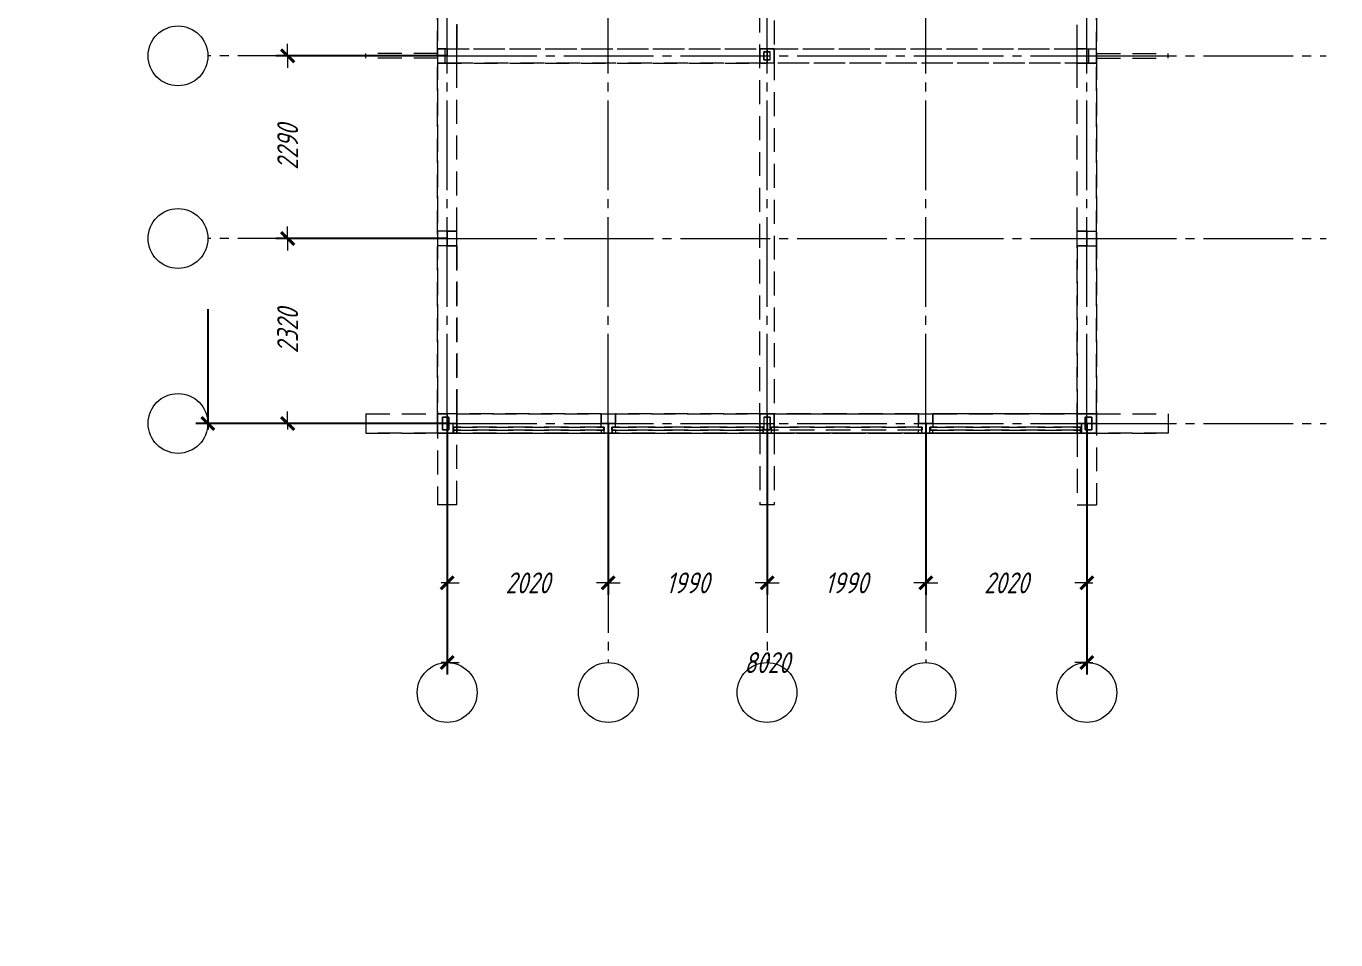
# Model space of a CAD drawing. Header units: millimetres. Extents: x 0 to 7980, y 0 to 297.
# Drawn here: x 2992.9 to 3211.8, y 0 to 152.8 of the extents above; entities that cross this region are included whole.
import ezdxf

# ---------------------------------------------------------------- set-up
doc = ezdxf.new("R2010")
doc.units = ezdxf.units.MM
for name, pattern in [('K5LT_AXLED', [19.5, 15, -1.5, 1.5, -1.5]), ('K5LT_BASIC', [0]), ('K5LT_DASHED', [6, 4, -2]), ('K5LT_THIN', [0])]:
    doc.linetypes.add(name, pattern=pattern)
doc.layers.add('Системный слой', color=7, linetype='Continuous')
doc.styles.add('KDIMTEXTSTYLE', font='GOST_AU.SHX', dxfattribs={"width": 0.96, "oblique": 15, "height": 5})
doc.styles.add('KTEXTSTYLE', font='GOST_AU.SHX', dxfattribs={"width": 0.96, "height": 5})
doc.dimstyles.new('KDIMSTYLE (0.01)', dxfattribs={"dimtxt": 5, "dimasz": 1, "dimexe": 2, "dimexo": 0, "dimgap": 1, "dimtad": 1, "dimlfac": 75, "dimtxsty": 'KDIMTEXTSTYLE', "dimsah": 1, "dimcen": 0, "dimdle": 1, "dimadec": 0, "dimazin": 0, "dimtfac": 0.667, "dimtmove": 0, "dimatfit": 3, "dimfxl": 0, "dimtvp": 1, "dimtolj": 1, "dimtzin": 0, "dimarcsym": 0})

# ---------------------------------------------------------------- blocks, each defined once
blk = doc.blocks.new('U78')
at = {"layer": 'Системный слой', "color": 30, "linetype": 'K5LT_AXLED', "lineweight": 18}
for p, q in [((3043.23, 86.36), (3023.23, 86.36)), ((3063.23, 86.36), (3043.23, 86.36)), ((3063.23, 86.36), (3170.16, 86.36)), ((3170.16, 86.36), (3210.16, 86.36))]:
    blk.add_line(p, q, dxfattribs=at)
at = {"layer": 'Системный слой', "color": 7, "linetype": 'K5LT_THIN', "lineweight": 18}
blk.add_arc((3018.23, 86.36), 5, 0, 360, dxfattribs=at)
blk = doc.blocks.new('U79')
at = {"layer": 'Системный слой', "color": 30, "linetype": 'K5LT_AXLED', "lineweight": 18}
for p, q in [((3043.23, 117.29), (3023.23, 117.29)), ((3063.23, 117.29), (3043.23, 117.29)), ((3063.23, 117.29), (3170.16, 117.29)), ((3170.16, 117.29), (3210.16, 117.29))]:
    blk.add_line(p, q, dxfattribs=at)
at = {"layer": 'Системный слой', "color": 7, "linetype": 'K5LT_THIN', "lineweight": 18}
blk.add_arc((3018.23, 117.29), 5, 0, 360, dxfattribs=at)
blk = doc.blocks.new('U80')
at = {"layer": 'Системный слой', "color": 30, "linetype": 'K5LT_AXLED', "lineweight": 18}
for p, q in [((3043.23, 147.83), (3023.23, 147.83)), ((3063.23, 147.83), (3043.23, 147.83)), ((3063.23, 147.83), (3170.16, 147.83)), ((3170.16, 147.83), (3210.16, 147.83))]:
    blk.add_line(p, q, dxfattribs=at)
at = {"layer": 'Системный слой', "color": 7, "linetype": 'K5LT_THIN', "lineweight": 18}
blk.add_arc((3018.23, 147.83), 5, 0, 360, dxfattribs=at)
blk = doc.blocks.new('U84')
at = {"layer": 'Системный слой', "color": 30, "linetype": 'K5LT_AXLED', "lineweight": 18}
for p, q in [((3063.23, 239.83), (3063.23, 279.83)), ((3063.23, 86.36), (3063.23, 239.83)), ((3063.23, 86.36), (3063.23, 66.36)), ((3063.23, 66.36), (3063.23, 46.36))]:
    blk.add_line(p, q, dxfattribs=at)
at = {"layer": 'Системный слой', "color": 7, "linetype": 'K5LT_THIN', "lineweight": 18}
blk.add_arc((3063.23, 41.36), 5, 0, 360, dxfattribs=at)
blk = doc.blocks.new('U85')
at = {"layer": 'Системный слой', "color": 30, "linetype": 'K5LT_AXLED', "lineweight": 18}
for p, q in [((3090.16, 239.83), (3090.16, 279.83)), ((3090.16, 86.36), (3090.16, 239.83)), ((3090.16, 86.36), (3090.16, 66.36)), ((3090.16, 66.36), (3090.16, 46.36))]:
    blk.add_line(p, q, dxfattribs=at)
at = {"layer": 'Системный слой', "color": 7, "linetype": 'K5LT_THIN', "lineweight": 18}
blk.add_arc((3090.16, 41.36), 5, 0, 360, dxfattribs=at)
blk = doc.blocks.new('U86')
at = {"layer": 'Системный слой', "color": 30, "linetype": 'K5LT_AXLED', "lineweight": 18}
for p, q in [((3116.69, 239.83), (3116.69, 279.83)), ((3116.69, 86.36), (3116.69, 239.83)), ((3116.69, 86.36), (3116.69, 66.36)), ((3116.69, 66.36), (3116.69, 46.36))]:
    blk.add_line(p, q, dxfattribs=at)
at = {"layer": 'Системный слой', "color": 7, "linetype": 'K5LT_THIN', "lineweight": 18}
blk.add_arc((3116.69, 41.36), 5, 0, 360, dxfattribs=at)
blk = doc.blocks.new('U87')
at = {"layer": 'Системный слой', "color": 30, "linetype": 'K5LT_AXLED', "lineweight": 18}
for p, q in [((3143.23, 239.83), (3143.23, 279.83)), ((3143.23, 86.36), (3143.23, 239.83)), ((3143.23, 86.36), (3143.23, 66.36)), ((3143.23, 66.36), (3143.23, 46.36))]:
    blk.add_line(p, q, dxfattribs=at)
at = {"layer": 'Системный слой', "color": 7, "linetype": 'K5LT_THIN', "lineweight": 18}
blk.add_arc((3143.23, 41.36), 5, 0, 360, dxfattribs=at)
blk = doc.blocks.new('U88')
at = {"layer": 'Системный слой', "color": 30, "linetype": 'K5LT_AXLED', "lineweight": 18}
for p, q in [((3170.16, 239.83), (3170.16, 279.83)), ((3170.16, 86.36), (3170.16, 239.83)), ((3170.16, 86.36), (3170.16, 66.36)), ((3170.16, 66.36), (3170.16, 46.36))]:
    blk.add_line(p, q, dxfattribs=at)
at = {"layer": 'Системный слой', "color": 7, "linetype": 'K5LT_THIN', "lineweight": 18}
blk.add_arc((3170.16, 41.36), 5, 0, 360, dxfattribs=at)
blk = doc.blocks.new('U77')
at = {"layer": 'Системный слой'}
for name in ['U84', 'U85', 'U86', 'U87', 'U88', 'U80', 'U79', 'U78']:
    blk.add_blockref(name, (0, 0), dxfattribs=at)
blk = doc.blocks.new('U89')
at = {"layer": 'Системный слой', "color": 7, "linetype": 'K5LT_DASHED', "lineweight": 18}
for p, q in [((3171.76, 147.83), (3171.76, 241.43)), ((3171.76, 238.23), (3171.76, 147.83)), ((3061.62, 87.96), (3061.62, 178.36)), ((3061.62, 178.36), (3061.62, 84.76)), ((3064.82, 149.03), (3064.82, 177.16)), ((3168.56, 149.03), (3168.56, 177.16)), ((3063.22, 146.63), (3063.22, 149.03)), ((3063.22, 149.03), (3064.82, 149.03)), ((3170.16, 149.03), (3168.56, 149.03)), ((3170.16, 149.03), (3170.16, 147.83)), ((3170.16, 147.83), (3171.76, 147.83)), ((3170.16, 146.63), (3170.16, 147.83)), ((3170.16, 147.83), (3171.76, 147.83)), ((3171.76, 87.96), (3171.76, 147.83)), ((3171.76, 147.83), (3171.76, 84.76)), ((3063.22, 146.63), (3064.82, 146.63)), ((3064.82, 118.49), (3064.82, 146.63)), ((3168.56, 118.49), (3168.56, 146.63)), ((3168.56, 146.63), (3170.16, 146.63)), ((3063.22, 118.49), (3064.82, 118.49)), ((3063.22, 118.49), (3063.22, 116.09)), ((3168.56, 118.49), (3170.16, 118.49)), ((3170.16, 116.09), (3170.16, 118.49)), ((3063.22, 116.09), (3064.82, 116.09)), ((3064.82, 87.96), (3064.82, 116.09)), ((3064.82, 116.09), (3064.82, 85.75)), ((3168.56, 85.75), (3168.56, 116.09)), ((3168.56, 116.09), (3170.16, 116.09)), ((3168.56, 116.09), (3168.56, 87.96)), ((3064.82, 87.96), (3061.62, 87.96)), ((3061.62, 84.76), (3061.62, 87.96)), ((3088.96, 87.96), (3061.62, 87.96)), ((3064.82, 87.96), (3061.62, 87.96)), ((3061.62, 87.96), (3061.62, 84.76)), ((3064.82, 84.76), (3064.82, 87.96)), ((3064.82, 85.75), (3064.82, 87.96)), ((3064.82, 87.96), (3088.96, 87.96)), ((3064.82, 87.96), (3064.82, 84.76)), ((3088.96, 87.96), (3088.96, 86.36)), ((3091.36, 87.96), (3142.02, 87.96)), ((3091.36, 87.96), (3091.36, 86.36)), ((3142.02, 87.96), (3142.02, 86.36)), ((3144.42, 87.96), (3168.56, 87.96)), ((3144.42, 87.96), (3144.42, 86.36)), ((3171.76, 87.96), (3144.42, 87.96)), ((3168.56, 87.96), (3168.56, 84.76)), ((3168.56, 87.96), (3171.76, 87.96)), ((3168.56, 85.75), (3168.56, 87.96)), ((3168.56, 87.96), (3171.76, 87.96)), ((3168.56, 87.96), (3168.56, 84.76)), ((3171.76, 84.76), (3171.76, 87.96)), ((3171.76, 87.96), (3171.76, 84.76)), ((3062.42, 87.43), (3063.49, 87.43)), ((3062.42, 87.43), (3062.42, 85.29)), ((3063.49, 87.43), (3063.49, 85.29)), ((3064.29, 84.76), (3064.29, 85.75)), ((3064.29, 85.75), (3064.82, 85.75)), ((3064.82, 84.76), (3064.82, 85.75)), ((3089.49, 85.75), (3064.82, 85.75)), ((3064.82, 84.76), (3064.82, 85.75)), ((3088.96, 86.36), (3091.36, 86.36)), ((3089.49, 84.76), (3089.49, 85.75)), ((3116.02, 85.75), (3090.82, 85.75)), ((3090.82, 85.75), (3090.82, 84.76)), ((3116.02, 84.76), (3116.02, 85.75)), ((3116.16, 87.43), (3116.16, 85.29)), ((3116.16, 87.43), (3117.22, 87.43)), ((3117.22, 87.43), (3117.22, 85.29)), ((3142.56, 85.75), (3117.36, 85.75)), ((3117.36, 85.75), (3117.36, 84.76)), ((3142.02, 86.36), (3144.42, 86.36)), ((3142.56, 84.76), (3142.56, 85.75)), ((3143.89, 84.76), (3143.89, 85.75)), ((3168.56, 85.75), (3143.89, 85.75)), ((3168.56, 84.76), (3168.56, 85.75)), ((3169.09, 85.75), (3168.56, 85.75)), ((3168.56, 84.76), (3168.56, 85.75)), ((3169.09, 84.76), (3169.09, 85.75)), ((3169.89, 85.29), (3169.89, 87.43)), ((3169.89, 87.43), (3170.96, 87.43)), ((3170.96, 85.29), (3170.96, 87.43)), ((3064.82, 84.76), (3061.62, 84.76)), ((3061.62, 84.76), (3171.76, 84.76)), ((3064.29, 84.76), (3061.62, 84.76)), ((3064.82, 84.76), (3061.62, 84.76)), ((3063.49, 85.29), (3062.42, 85.29)), ((3064.29, 84.76), (3064.82, 84.76)), ((3064.82, 84.76), (3089.49, 84.76)), ((3089.49, 84.76), (3090.82, 84.76)), ((3116.02, 84.76), (3090.82, 84.76)), ((3117.36, 84.76), (3116.02, 84.76)), ((3117.22, 85.29), (3116.16, 85.29)), ((3142.56, 84.76), (3117.36, 84.76)), ((3142.56, 84.76), (3143.89, 84.76)), ((3143.89, 84.76), (3168.56, 84.76)), ((3168.56, 84.76), (3171.76, 84.76)), ((3169.09, 84.76), (3168.56, 84.76)), ((3168.56, 84.76), (3171.76, 84.76)), ((3169.09, 84.76), (3171.76, 84.76)), ((3170.96, 85.29), (3169.89, 85.29))]:
    blk.add_line(p, q, dxfattribs=at)
blk = doc.blocks.new('U90')
at = {"layer": 'Системный слой', "color": 7, "linetype": 'K5LT_DASHED', "lineweight": 18}
for p, q in [((3063.23, 149.03), (3061.63, 149.03)), ((3061.63, 149.03), (3061.63, 146.63)), ((3063.23, 146.63), (3063.23, 149.03)), ((3063.23, 149.03), (3064.83, 149.03)), ((3064.83, 146.63), (3064.83, 149.03)), ((3117.89, 149.03), (3115.49, 149.03)), ((3115.49, 149.03), (3115.49, 146.63)), ((3117.89, 149.03), (3117.89, 146.63)), ((3170.16, 149.03), (3168.56, 149.03)), ((3168.56, 146.63), (3168.56, 149.03)), ((3170.16, 149.03), (3170.16, 146.63)), ((3170.16, 149.03), (3171.76, 149.03)), ((3171.76, 146.63), (3171.76, 149.03)), ((3116.16, 147.16), (3116.16, 148.49)), ((3116.16, 148.49), (3117.23, 148.49)), ((3116.16, 147.16), (3117.23, 147.16)), ((3117.23, 147.16), (3117.23, 148.49)), ((3063.23, 146.63), (3061.63, 146.63)), ((3063.23, 146.63), (3064.83, 146.63)), ((3117.89, 146.63), (3115.49, 146.63)), ((3170.16, 146.63), (3168.56, 146.63)), ((3170.16, 146.63), (3171.76, 146.63)), ((3063.23, 118.49), (3061.63, 118.49)), ((3061.63, 118.49), (3061.63, 116.09)), ((3063.23, 116.09), (3063.23, 118.49)), ((3063.23, 118.49), (3064.83, 118.49)), ((3064.83, 116.09), (3064.83, 118.49)), ((3170.16, 118.49), (3168.56, 118.49)), ((3168.56, 116.09), (3168.56, 118.49)), ((3170.16, 118.49), (3170.16, 116.09)), ((3170.16, 118.49), (3171.76, 118.49)), ((3171.76, 116.09), (3171.76, 118.49)), ((3063.23, 116.09), (3061.63, 116.09)), ((3063.23, 116.09), (3064.83, 116.09)), ((3170.16, 116.09), (3168.56, 116.09)), ((3170.16, 116.09), (3171.76, 116.09)), ((3061.63, 86.36), (3061.63, 87.96)), ((3061.63, 84.76), (3061.63, 87.96)), ((3064.83, 87.96), (3061.63, 87.96)), ((3061.63, 87.96), (3063.23, 87.96)), ((3063.23, 86.36), (3063.23, 87.96)), ((3064.83, 86.36), (3064.83, 87.96)), ((3064.83, 85.75), (3064.83, 87.96)), ((3088.96, 86.36), (3088.96, 87.96)), ((3088.96, 87.96), (3091.36, 87.96)), ((3091.36, 86.36), (3091.36, 87.96)), ((3115.49, 85.75), (3115.49, 87.96)), ((3115.49, 87.96), (3117.89, 87.96)), ((3117.89, 85.75), (3117.89, 87.96)), ((3142.03, 86.36), (3142.03, 87.96)), ((3142.03, 87.96), (3144.43, 87.96)), ((3144.43, 86.36), (3144.43, 87.96)), ((3168.56, 85.75), (3168.56, 87.96)), ((3168.56, 86.36), (3168.56, 87.96)), ((3168.56, 87.96), (3171.76, 87.96)), ((3171.76, 87.96), (3170.16, 87.96)), ((3170.16, 86.36), (3170.16, 87.96)), ((3171.76, 84.76), (3171.76, 87.96)), ((3171.76, 87.96), (3171.76, 86.36)), ((3064.83, 86.36), (3061.63, 86.36)), ((3061.63, 86.36), (3063.23, 86.36)), ((3062.43, 85.29), (3062.43, 87.43)), ((3063.49, 87.43), (3062.43, 87.43)), ((3063.23, 86.36), (3064.83, 86.36)), ((3063.49, 85.29), (3063.49, 87.43)), ((3064.83, 86.36), (3064.15, 86.36)), ((3064.15, 86.36), (3064.15, 84.76)), ((3064.83, 85.75), (3064.29, 85.75)), ((3064.29, 85.21), (3064.29, 85.75)), ((3064.83, 86.36), (3064.83, 85.75)), ((3088.96, 85.75), (3088.96, 86.36)), ((3091.36, 86.36), (3088.96, 86.36)), ((3089.49, 85.75), (3088.96, 85.75)), ((3089.49, 85.21), (3089.49, 85.75)), ((3090.83, 85.21), (3090.83, 85.75)), ((3090.83, 85.75), (3091.36, 85.75)), ((3091.36, 85.75), (3091.36, 86.36)), ((3115.49, 85.75), (3115.49, 86.36)), ((3115.49, 86.36), (3117.89, 86.36)), ((3116.03, 85.75), (3115.49, 85.75)), ((3116.03, 85.21), (3116.03, 85.75)), ((3116.16, 87.43), (3117.23, 87.43)), ((3116.16, 87.43), (3116.16, 85.29)), ((3117.23, 85.29), (3117.23, 87.43)), ((3117.36, 85.21), (3117.36, 85.75)), ((3117.36, 85.75), (3117.89, 85.75)), ((3117.89, 85.75), (3117.89, 86.36)), ((3142.03, 85.75), (3142.03, 86.36)), ((3142.03, 86.36), (3144.43, 86.36)), ((3142.56, 85.75), (3142.03, 85.75)), ((3142.56, 85.21), (3142.56, 85.75)), ((3143.89, 85.21), (3143.89, 85.75)), ((3144.43, 85.75), (3143.89, 85.75)), ((3144.43, 86.36), (3144.43, 85.75)), ((3168.56, 85.75), (3168.56, 86.36)), ((3168.56, 86.36), (3170.16, 86.36)), ((3168.56, 86.36), (3169.24, 86.36)), ((3168.56, 86.36), (3171.76, 86.36)), ((3168.56, 85.75), (3169.09, 85.75)), ((3169.09, 85.75), (3169.09, 85.21)), ((3169.24, 84.76), (3169.24, 86.36)), ((3170.96, 87.43), (3169.89, 87.43)), ((3169.89, 87.43), (3169.89, 85.29)), ((3171.76, 86.36), (3170.16, 86.36)), ((3170.96, 87.43), (3170.96, 85.29)), ((3064.83, 84.76), (3061.63, 84.76)), ((3062.43, 85.29), (3063.49, 85.29)), ((3064.83, 84.76), (3064.15, 84.76)), ((3064.83, 85.21), (3064.29, 85.21)), ((3064.83, 84.76), (3064.83, 85.21)), ((3089.49, 85.21), (3088.96, 85.21)), ((3088.96, 85.21), (3088.96, 84.76)), ((3088.96, 84.76), (3091.36, 84.76)), ((3090.83, 85.21), (3091.36, 85.21)), ((3091.36, 85.21), (3091.36, 84.76)), ((3116.03, 85.21), (3115.49, 85.21)), ((3115.49, 85.21), (3115.49, 84.76)), ((3115.49, 84.76), (3117.89, 84.76)), ((3116.16, 85.29), (3117.23, 85.29)), ((3117.36, 85.21), (3117.89, 85.21)), ((3117.89, 85.21), (3117.89, 84.76)), ((3142.56, 85.21), (3142.03, 85.21)), ((3142.03, 84.76), (3142.03, 85.21)), ((3142.03, 84.76), (3144.43, 84.76)), ((3144.43, 85.21), (3143.89, 85.21)), ((3144.43, 84.76), (3144.43, 85.21)), ((3168.56, 84.76), (3168.56, 85.21)), ((3168.56, 85.21), (3169.09, 85.21)), ((3171.76, 84.76), (3168.56, 84.76)), ((3168.56, 84.76), (3169.24, 84.76)), ((3169.89, 85.29), (3170.96, 85.29))]:
    blk.add_line(p, q, dxfattribs=at)
blk = doc.blocks.new('U91')
at = {"layer": 'Системный слой', "color": 7, "linetype": 'K5LT_DASHED', "lineweight": 18}
for p, q in [((3088.96, 87.96), (3064.83, 87.96)), ((3064.83, 87.96), (3064.83, 86.36)), ((3088.96, 87.96), (3088.96, 86.36)), ((3115.49, 87.96), (3091.36, 87.96)), ((3091.36, 87.96), (3091.36, 86.36)), ((3115.49, 87.96), (3115.49, 86.36)), ((3117.89, 87.96), (3142.03, 87.96)), ((3117.89, 87.96), (3117.89, 86.36)), ((3142.03, 87.96), (3142.03, 86.36)), ((3144.43, 87.96), (3168.56, 87.96)), ((3144.43, 87.96), (3144.43, 86.36)), ((3168.56, 87.96), (3168.56, 86.36)), ((3063.23, 86.36), (3064.83, 86.36)), ((3063.23, 86.36), (3063.23, 84.76)), ((3089.49, 85.75), (3064.29, 85.75)), ((3064.29, 85.75), (3064.29, 84.76)), ((3064.29, 85.21), (3064.29, 85.75)), ((3088.96, 86.36), (3091.36, 86.36)), ((3089.49, 84.76), (3089.49, 85.75)), ((3089.49, 85.75), (3089.49, 85.21)), ((3090.83, 84.76), (3090.83, 85.75)), ((3090.83, 85.75), (3116.03, 85.75)), ((3090.83, 85.75), (3090.83, 85.21)), ((3115.49, 86.36), (3117.89, 86.36)), ((3116.03, 85.75), (3116.03, 84.76)), ((3116.03, 85.21), (3116.03, 85.75)), ((3142.56, 85.75), (3117.36, 85.75)), ((3117.36, 85.75), (3117.36, 84.76)), ((3117.36, 85.21), (3117.36, 85.75)), ((3142.03, 86.36), (3144.43, 86.36)), ((3142.56, 84.76), (3142.56, 85.75)), ((3142.56, 85.75), (3142.56, 85.21)), ((3169.09, 85.75), (3143.89, 85.75)), ((3143.89, 84.76), (3143.89, 85.75)), ((3143.89, 85.75), (3143.89, 85.21)), ((3170.16, 86.36), (3168.56, 86.36)), ((3169.09, 85.75), (3169.09, 84.76)), ((3169.09, 85.21), (3169.09, 85.75)), ((3170.16, 86.36), (3170.16, 84.76)), ((3064.29, 84.76), (3063.23, 84.76)), ((3063.23, 84.76), (3170.16, 84.76)), ((3089.49, 85.21), (3064.29, 85.21)), ((3089.49, 84.76), (3064.29, 84.76)), ((3090.83, 84.76), (3089.49, 84.76)), ((3090.83, 85.21), (3116.03, 85.21)), ((3090.83, 84.76), (3116.03, 84.76)), ((3116.03, 84.76), (3117.36, 84.76)), ((3142.56, 85.21), (3117.36, 85.21)), ((3142.56, 84.76), (3117.36, 84.76)), ((3143.89, 84.76), (3142.56, 84.76)), ((3169.09, 85.21), (3143.89, 85.21)), ((3169.09, 84.76), (3143.89, 84.76)), ((3169.09, 84.76), (3170.16, 84.76))]:
    blk.add_line(p, q, dxfattribs=at)
blk = doc.blocks.new('U92')
at = {"layer": 'Системный слой', "color": 7, "linetype": 'K5LT_DASHED', "lineweight": 18}
for p, q in [((3061.63, 147.83), (3061.63, 253.43)), ((3171.76, 178.36), (3171.76, 72.76)), ((3064.83, 177.16), (3064.83, 149.03)), ((3168.56, 149.03), (3168.56, 177.16)), ((3117.89, 165.76), (3117.89, 85.75)), ((3115.49, 85.75), (3115.49, 160.43)), ((3063.23, 149.03), (3064.83, 149.03)), ((3063.23, 149.03), (3063.23, 147.83)), ((3170.16, 149.03), (3168.56, 149.03)), ((3170.16, 149.03), (3170.16, 146.63)), ((3063.23, 147.83), (3061.63, 147.83)), ((3061.63, 147.83), (3061.63, 72.76)), ((3063.23, 147.83), (3061.63, 147.83)), ((3063.23, 146.63), (3063.23, 147.83)), ((3117.23, 148.49), (3116.16, 148.49)), ((3116.16, 148.49), (3116.16, 147.16)), ((3117.23, 147.16), (3116.16, 147.16)), ((3117.23, 147.16), (3117.23, 148.49)), ((3064.83, 146.63), (3063.23, 146.63)), ((3064.83, 118.49), (3064.83, 146.63)), ((3170.16, 146.63), (3168.56, 146.63)), ((3168.56, 118.49), (3168.56, 146.63)), ((3064.83, 118.49), (3063.23, 118.49)), ((3063.23, 118.49), (3063.23, 116.09)), ((3170.16, 118.49), (3168.56, 118.49)), ((3170.16, 116.09), (3170.16, 118.49)), ((3064.83, 116.09), (3063.23, 116.09)), ((3064.83, 87.96), (3064.83, 116.09)), ((3170.16, 116.09), (3168.56, 116.09)), ((3168.56, 116.09), (3168.56, 87.96)), ((3064.83, 87.96), (3063.23, 87.96)), ((3063.23, 87.96), (3063.23, 84.76)), ((3170.16, 87.96), (3168.56, 87.96)), ((3170.16, 84.76), (3170.16, 87.96)), ((3116.03, 85.75), (3115.49, 85.75)), ((3116.03, 85.21), (3116.03, 85.75)), ((3117.23, 87.43), (3116.16, 87.43)), ((3116.16, 87.43), (3116.16, 85.29)), ((3117.23, 85.29), (3117.23, 87.43)), ((3117.89, 85.75), (3117.36, 85.75)), ((3117.36, 85.21), (3117.36, 85.75)), ((3064.83, 84.76), (3063.23, 84.76)), ((3064.83, 72.76), (3064.83, 84.76)), ((3116.03, 85.21), (3115.49, 85.21)), ((3115.49, 85.21), (3115.49, 72.76)), ((3117.23, 85.29), (3116.16, 85.29)), ((3117.89, 85.21), (3117.36, 85.21)), ((3117.89, 85.21), (3117.89, 72.76)), ((3170.16, 84.76), (3168.56, 84.76)), ((3168.56, 84.76), (3168.56, 72.76)), ((3064.83, 72.76), (3061.63, 72.76)), ((3117.89, 72.76), (3115.49, 72.76)), ((3168.56, 72.76), (3171.76, 72.76))]:
    blk.add_line(p, q, dxfattribs=at)
blk = doc.blocks.new('U93')
at = {"layer": 'Системный слой', "color": 7, "linetype": 'K5LT_DASHED', "lineweight": 18}
for p, q in [((3062.89, 149.03), (3061.63, 149.03)), ((3061.63, 148.23), (3061.63, 149.03)), ((3061.63, 149.03), (3116.69, 149.03)), ((3062.89, 146.63), (3062.89, 149.03)), ((3062.89, 149.03), (3115.49, 149.03)), ((3115.49, 146.63), (3115.49, 149.03)), ((3116.69, 149.03), (3115.49, 149.03)), ((3116.69, 149.03), (3116.69, 146.63)), ((3117.89, 149.03), (3116.69, 149.03)), ((3116.69, 149.03), (3116.69, 146.63)), ((3116.69, 149.03), (3171.76, 149.03)), ((3117.89, 146.63), (3117.89, 149.03)), ((3117.89, 149.03), (3170.5, 149.03)), ((3170.5, 146.63), (3170.5, 149.03)), ((3170.5, 149.03), (3171.76, 149.03)), ((3171.76, 148.23), (3171.76, 149.03)), ((3061.63, 148.23), (3049.63, 148.23)), ((3049.63, 147.43), (3049.63, 148.23)), ((3061.63, 147.43), (3049.63, 147.43)), ((3061.63, 148.23), (3061.63, 147.43)), ((3061.63, 147.43), (3061.63, 146.63)), ((3171.76, 147.43), (3171.76, 148.23)), ((3171.76, 148.23), (3183.76, 148.23)), ((3171.76, 146.63), (3171.76, 147.43)), ((3171.76, 147.43), (3183.76, 147.43)), ((3183.76, 147.43), (3183.76, 148.23)), ((3062.89, 146.63), (3061.63, 146.63)), ((3061.63, 146.63), (3116.69, 146.63)), ((3115.49, 146.63), (3062.89, 146.63)), ((3116.69, 146.63), (3115.49, 146.63)), ((3171.76, 146.63), (3116.69, 146.63)), ((3117.89, 146.63), (3116.69, 146.63)), ((3170.5, 146.63), (3117.89, 146.63)), ((3171.76, 146.63), (3170.5, 146.63)), ((3049.63, 87.96), (3061.63, 87.96)), ((3049.63, 87.96), (3049.63, 84.76)), ((3061.63, 86.36), (3061.63, 87.96)), ((3061.63, 87.96), (3061.63, 84.76)), ((3064.83, 86.36), (3064.83, 87.96)), ((3064.83, 87.96), (3088.96, 87.96)), ((3088.96, 86.36), (3088.96, 87.96)), ((3091.36, 86.36), (3091.36, 87.96)), ((3115.49, 87.96), (3091.36, 87.96)), ((3091.36, 87.96), (3116.69, 87.96)), ((3115.49, 85.75), (3115.49, 87.96)), ((3116.69, 87.96), (3115.49, 87.96)), ((3115.49, 87.96), (3115.49, 84.76)), ((3116.69, 87.96), (3116.69, 84.76)), ((3117.89, 87.96), (3116.69, 87.96)), ((3116.69, 87.96), (3116.69, 84.76)), ((3116.69, 87.96), (3142.03, 87.96)), ((3117.89, 85.75), (3117.89, 87.96)), ((3142.03, 87.96), (3117.89, 87.96)), ((3117.89, 87.96), (3117.89, 84.76)), ((3142.03, 86.36), (3142.03, 87.96)), ((3144.43, 86.36), (3144.43, 87.96)), ((3168.56, 87.96), (3144.43, 87.96)), ((3168.56, 86.36), (3168.56, 87.96)), ((3171.76, 86.36), (3171.76, 87.96)), ((3171.76, 87.96), (3183.76, 87.96)), ((3171.76, 87.96), (3171.76, 84.76)), ((3183.76, 87.96), (3183.76, 84.76)), ((3061.63, 86.36), (3061.63, 84.76)), ((3061.63, 86.36), (3064.15, 86.36)), ((3061.63, 86.36), (3064.83, 86.36)), ((3064.83, 86.36), (3064.15, 86.36)), ((3064.15, 86.36), (3064.15, 84.76)), ((3064.23, 85.21), (3064.23, 85.75)), ((3064.23, 85.75), (3089.33, 85.75)), ((3064.23, 85.75), (3064.34, 85.75)), ((3064.34, 85.21), (3064.34, 85.75)), ((3089.44, 85.75), (3064.34, 85.75)), ((3088.96, 86.36), (3091.36, 86.36)), ((3089.33, 85.75), (3089.33, 85.21)), ((3089.33, 85.75), (3089.44, 85.75)), ((3089.44, 85.21), (3089.44, 85.75)), ((3090.76, 85.21), (3090.76, 85.75)), ((3115.49, 85.75), (3090.76, 85.75)), ((3090.76, 85.75), (3090.88, 85.75)), ((3090.88, 85.21), (3090.88, 85.75)), ((3115.49, 85.75), (3090.88, 85.75)), ((3115.49, 85.21), (3115.49, 85.75)), ((3117.89, 85.75), (3142.62, 85.75)), ((3117.89, 85.75), (3117.89, 85.21)), ((3142.51, 85.75), (3117.89, 85.75)), ((3144.43, 86.36), (3142.03, 86.36)), ((3142.62, 85.75), (3142.51, 85.75)), ((3142.51, 85.75), (3142.51, 85.21)), ((3142.62, 85.75), (3142.62, 85.21)), ((3144.06, 85.75), (3143.94, 85.75)), ((3143.94, 85.75), (3169.04, 85.75)), ((3143.94, 85.75), (3143.94, 85.21)), ((3169.16, 85.75), (3144.06, 85.75)), ((3144.06, 85.21), (3144.06, 85.75)), ((3171.76, 86.36), (3168.56, 86.36)), ((3169.24, 86.36), (3168.56, 86.36)), ((3169.16, 85.75), (3169.04, 85.75)), ((3169.04, 85.75), (3169.04, 85.21)), ((3169.16, 85.75), (3169.16, 85.21)), ((3171.76, 86.36), (3169.24, 86.36)), ((3169.24, 86.36), (3169.24, 84.76)), ((3171.76, 84.76), (3171.76, 86.36)), ((3061.63, 84.76), (3049.63, 84.76)), ((3049.63, 84.76), (3116.69, 84.76)), ((3064.15, 84.76), (3061.63, 84.76)), ((3064.15, 84.76), (3115.49, 84.76)), ((3064.23, 85.21), (3064.34, 85.21)), ((3064.23, 85.21), (3089.33, 85.21)), ((3089.44, 85.21), (3064.34, 85.21)), ((3089.33, 85.21), (3089.44, 85.21)), ((3115.49, 85.21), (3090.76, 85.21)), ((3090.76, 85.21), (3090.88, 85.21)), ((3090.88, 85.21), (3115.49, 85.21)), ((3115.49, 85.21), (3115.49, 84.76)), ((3116.69, 84.76), (3115.49, 84.76)), ((3183.76, 84.76), (3116.69, 84.76)), ((3116.69, 84.76), (3117.89, 84.76)), ((3142.62, 85.21), (3117.89, 85.21)), ((3142.51, 85.21), (3117.89, 85.21)), ((3117.89, 85.21), (3117.89, 84.76)), ((3169.24, 84.76), (3117.89, 84.76)), ((3142.62, 85.21), (3142.51, 85.21)), ((3144.06, 85.21), (3143.94, 85.21)), ((3143.94, 85.21), (3169.04, 85.21)), ((3169.16, 85.21), (3144.06, 85.21)), ((3169.16, 85.21), (3169.04, 85.21)), ((3171.76, 84.76), (3169.24, 84.76)), ((3171.76, 84.76), (3183.76, 84.76))]:
    blk.add_line(p, q, dxfattribs=at)
blk = doc.blocks.new('KDIMARROW_03')
at = {"layer": 'Системный слой', "color": 0, "linetype": 'K5LT_BASIC', "lineweight": 40}
blk.add_line((-1.06, -1.06), (1.06, 1.06), dxfattribs=at)
at = {"layer": 'Системный слой', "color": 0, "linetype": 'K5LT_THIN', "lineweight": 18}
for q in [(-1, 0), (2, 0)]:
    blk.add_line((0, 0), q, dxfattribs=at)

msp = doc.modelspace()

# ---------------------------------------------------------------- block references
at = {"layer": 'Системный слой'}
for name in ['U77', 'U92', 'U93', 'U89', 'U90', 'U91']:
    msp.add_blockref(name, (0, 0), dxfattribs=at)

# ---------------------------------------------------------------- dimensions: what is measured, and where the dimension line sits
at = {"layer": 'Системный слой', "color": 7}
for base, p1, p2, location in [((3023.22749, 86.36096), (3063.22749, 239.82762), (3063.22749, 86.36096), (3023.22749, 163.09429)), ((3036.56082, 147.82762), (3063.22749, 178.36096), (3063.22749, 147.82762), (3036.56082, 163.09429)), ((3036.56082, 117.29429), (3063.22749, 147.82762), (3063.22749, 117.29429), (3036.56082, 132.56096)), ((3036.56082, 86.36096), (3063.22749, 117.29429), (3063.22749, 86.36096), (3036.56082, 101.82762))]:
    msp.add_linear_dim(base=base, p1=p1, p2=p2, angle=90, location=location, dimstyle='KDIMSTYLE (0.01)', override={"dimexo": 0, "dimpost": '\\H3.5;\\W0.965;\\Q15;<>', "dimblk1": 'KDIMARROW_03', "dimblk2": 'KDIMARROW_03', "dimse1": 0, "dimse2": 0, "dimclrt": 7, "dimtolj": 1}, dxfattribs=at).render()
for base, p1, p2, location in [((3063.22749, 59.69429), (3090.16082, 86.36096), (3063.22749, 86.36096), (3076.69415, 59.69429)), ((3063.22749, 46.36096), (3170.16082, 86.36096), (3063.22749, 86.36096), (3116.69415, 46.36096)), ((3090.16082, 59.69429), (3116.69415, 86.36096), (3090.16082, 86.36096), (3103.42749, 59.69429)), ((3116.69415, 59.69429), (3143.22749, 86.36096), (3116.69415, 86.36096), (3129.96082, 59.69429)), ((3143.22749, 59.69429), (3170.16082, 86.36096), (3143.22749, 86.36096), (3156.69415, 59.69429))]:
    msp.add_linear_dim(base=base, p1=p1, p2=p2, location=location, dimstyle='KDIMSTYLE (0.01)', override={"dimexo": 0, "dimpost": '\\H3.5;\\W0.965;\\Q15;<>', "dimblk1": 'KDIMARROW_03', "dimblk2": 'KDIMARROW_03', "dimse1": 0, "dimse2": 0, "dimclrt": 7, "dimtolj": 1}, dxfattribs=at).render()

doc.saveas('drawing.dxf')
